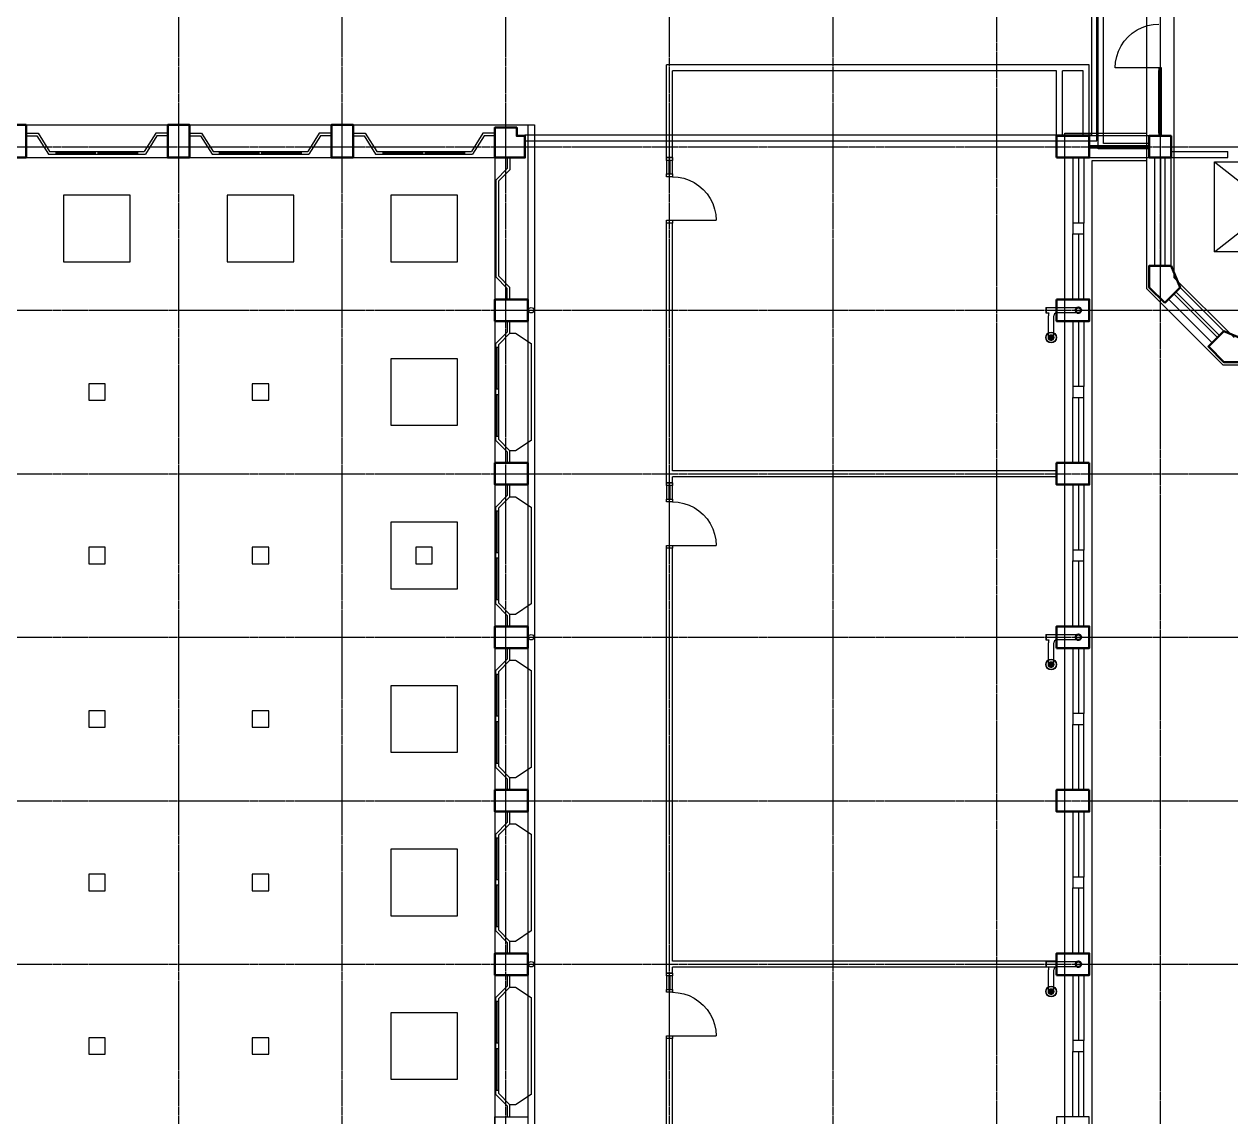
# Model space of a CAD drawing. Header units: millimetres. Extents: x -49883 to 71908, y -18440 to 67826.
# Drawn here: x 3632 to 25763, y 18976 to 39026 of the extents above; entities that cross this region are included whole.
import ezdxf

# ---------------------------------------------------------------- set-up
doc = ezdxf.new("R2010")
doc.units = ezdxf.units.MM
doc.linetypes.add('PCENTRE', pattern=[50.8, 31.75, -6.35, 6.35, -6.35])
doc.linetypes.add('PCENTRE2', pattern=[28.575, 19.05, -3.175, 3.175, -3.175])
for name, color, linetype in [('Boundaries_and_building_grids', 140, 'PCENTRE2'), ('Fourth Floor - General', 1, 'Continuous'), ('Fourth Floor - Roofs', 2, 'Continuous'), ('Fourth Floor - Structural Members', 5, 'Continuous'), ('Third Floor - Curtain Walls', 1, 'Continuous'), ('Third Floor - Doors Windows and Openings', 1, 'Continuous'), ('Third Floor - Railings', 2, 'Continuous'), ('Third Floor - Stairs', 8, 'Continuous'), ('Third Floor - Structural Members', 5, 'Continuous'), ('Third Floor - Walls', 3, 'Continuous')]:
    doc.layers.add(name, color=color, linetype=linetype)

# ---------------------------------------------------------------- blocks, each defined once
blk = doc.blocks.new('OffSetFullbore')
at = {"layer": 'Fourth Floor - Roofs', "linetype": 'Continuous'}
h = blk.add_hatch(dxfattribs=at)
h.set_pattern_fill('lines', color=256, scale=6.25, style=0)
h.set_pattern_definition([(0, (-14818.7696, 134.024), (0, 6.25), [])])
h.paths.add_polyline_path([(-550, -500, -1), (-450, -500, -1)])
at = {"layer": 'Fourth Floor - Roofs', "linetype": 'Continuous', "lineweight": -3}
for p, q in [((-600, 50), (0, 50)), ((-600, 50), (-600, -50)), ((-590, 50), (-590, -50)), ((-600, -50), (-541, -50)), ((-550, -500), (-550, -100)), ((-450, -500), (-450, -100)), ((0, -50), (-400, -50))]:
    blk.add_line(p, q, dxfattribs=at)
at = {"layer": 'Fourth Floor - Roofs', "linetype": 'Continuous'}
for radius in [100, 93.8, 50, 50]:
    blk.add_circle((-500, -500), radius, dxfattribs=at)
at = {"layer": 'Fourth Floor - Roofs', "linetype": 'Continuous', "lineweight": -3}
for centre, radius, start, end in [((0, 0), 50, 270, 90), ((-400, -100), 150, 160.5288, 180), ((-400, -100), 50, 90, 180)]:
    blk.add_arc(centre, radius, start, end, dxfattribs=at)

msp = doc.modelspace()

# ---------------------------------------------------------------- linework, layer by layer
at = {"layer": 'Boundaries_and_building_grids', "color": 140, "linetype": 'PCENTRE', "lineweight": -3}
for p, q in [((6467, -11774), (6467, 60134)), ((9467, -11774), (9467, 60140)), ((12467, -11774), (12467, 60145)), ((15467, -11774), (15467, 60150)), ((18467, -11774), (18467, 60156)), ((21467, 60161), (21467, -11774)), ((24467, 60167), (24467, -6274)), ((-49883, 36776), (47817, 36776)), ((-49883, 33776), (47817, 33776)), ((-49883, 30776), (47817, 30776)), ((-49883, 27776), (47817, 27776)), ((-49883, 24776), (47817, 24776)), ((-49883, 21776), (47817, 21776))]:
    msp.add_line(p, q, dxfattribs=at)
at = {"layer": 'Fourth Floor - General', "color": 1, "linetype": 'Continuous', "lineweight": -3}
for p, q in [((23327, 36736, 13800), (23327, 42816, 13800)), ((23427, 36836, 13800), (23427, 42716, 13800)), ((24267, 36836, 13800), (23427, 36836, 13800)), ((24267, 36736, 13800), (23327, 36736, 13800))]:
    msp.add_line(p, q, dxfattribs=at)
at = {"layer": 'Fourth Floor - Roofs', "color": 3, "linetype": 'Continuous'}
for p, q in [((24217, 43879, 13800), (24217, 34172, 13800)), ((24717, 43672, 13800), (24717, 34379, 13800)), ((22717, 37026, 13800), (24217, 37026, 13800)), ((22717, 12526, 13800), (22717, 37026, 13800)), ((23217, 36526, 13800), (24217, 36526, 13800)), ((23217, 13026, 13800), (23217, 36526, 13800)), ((24717, 34379, 13800), (25821, 33276, 13800)), ((24217, 34172, 13800), (25614, 32776, 13800)), ((25614, 32776, 13800), (30821, 32776, 13800))]:
    msp.add_line(p, q, dxfattribs=at)
at = {"layer": 'Fourth Floor - Roofs', "color": 1, "linetype": 'Continuous', "lineweight": -3}
for p, q in [((23207, 42576, 13800), (23207, 36986, 13800)), ((23307, 36886, 13800), (23307, 42676, 13800)), ((-14933, 37176, 13800), (12867, 37176, 13800)), ((23207, 36986, 13800), (12817, 36986, 13800)), ((12867, 37176, 13800), (12867, 9601, 13800)), ((12867, 37176, 13800), (12994, 37176, 13800)), ((12994, 37176, 13800), (12994, 9601, 13800)), ((12817, 36886, 13800), (23307, 36886, 13800))]:
    msp.add_line(p, q, dxfattribs=at)
at = {"layer": 'Fourth Floor - Roofs', "color": 1, "linetype": 'Continuous'}
for p, q in [((-14333, 36576, 13800), (12267, 36576, 13800)), ((12267, 36576, 13800), (12267, 10046, 13800))]:
    msp.add_line(p, q, dxfattribs=at)
at = {"layer": 'Fourth Floor - Roofs', "color": 1, "linetype": 'Continuous', "lineweight": -3, "elevation": 13800}
for points in [[(4357, 35886), (4357, 34666), (5577, 34666), (5577, 35886)], [(7357, 35886), (7357, 34666), (8577, 34666), (8577, 35886)], [(10357, 35886), (10357, 34666), (11577, 34666), (11577, 35886)], [(10357, 32886), (10357, 31666), (11577, 31666), (11577, 32886)], [(4817, 32426), (4817, 32126), (5117, 32126), (5117, 32426)], [(7817, 32426), (7817, 32126), (8117, 32126), (8117, 32426)], [(10357, 29886), (10357, 28666), (11577, 28666), (11577, 29886)], [(4817, 29426), (4817, 29126), (5117, 29126), (5117, 29426)], [(4817, 29426), (4817, 29126), (5117, 29126), (5117, 29426)], [(7817, 29426), (7817, 29126), (8117, 29126), (8117, 29426)], [(7817, 29426), (7817, 29126), (8117, 29126), (8117, 29426)], [(10817, 29426), (10817, 29126), (11117, 29126), (11117, 29426)], [(10357, 26886), (10357, 25666), (11577, 25666), (11577, 26886)], [(4817, 26426), (4817, 26126), (5117, 26126), (5117, 26426)], [(7817, 26426), (7817, 26126), (8117, 26126), (8117, 26426)], [(10357, 23886), (10357, 22666), (11577, 22666), (11577, 23886)], [(4817, 23426), (4817, 23126), (5117, 23126), (5117, 23426)], [(7817, 23426), (7817, 23126), (8117, 23126), (8117, 23426)], [(10357, 20886), (10357, 19666), (11577, 19666), (11577, 20886)], [(4817, 20426), (4817, 20126), (5117, 20126), (5117, 20426)], [(7817, 20426), (7817, 20126), (8117, 20126), (8117, 20426)]]:
    msp.add_lwpolyline(points, close=True, dxfattribs=at)
at = {"layer": 'Fourth Floor - Roofs', "color": 1, "linetype": 'Continuous', "lineweight": -3}
for centre in [(12931, 33776, 13800), (12931, 27776, 13800), (12931, 21776, 13800)]:
    msp.add_circle(centre, 50, dxfattribs=at)
at = {"layer": 'Fourth Floor - Structural Members', "color": 8, "linetype": 'Continuous', "lineweight": 50, "elevation": 13800}
for points in [[(3667, 37176), (3667, 36576), (3267, 36576), (3267, 37176)], [(6667, 36576), (6667, 37176), (6267, 37176), (6267, 36576)], [(9667, 36576), (9667, 37176), (9267, 37176), (9267, 36576)], [(12817, 36976), (12667, 36976), (12667, 37126), (12267, 37126), (12267, 36576), (12817, 36576)], [(22567, 36576), (22567, 36976), (23167, 36976), (23167, 36576)], [(24550, 33910), (24833, 34193), (24667, 34593), (24267, 34593), (24267, 34193)], [(12867, 33576), (12267, 33576), (12267, 33976), (12867, 33976)], [(22567, 33976), (22567, 33576), (23167, 33576), (23167, 33976)], [(25634, 33391), (26034, 33226), (26034, 32826), (25634, 32826), (25352, 33109)], [(12867, 30976), (12867, 30576), (12267, 30576), (12267, 30976)], [(23167, 30976), (22567, 30976), (22567, 30576), (23167, 30576)], [(12867, 27576), (12867, 27976), (12267, 27976), (12267, 27576)], [(22567, 27576), (23167, 27576), (23167, 27976), (22567, 27976)], [(12867, 24976), (12867, 24576), (12267, 24576), (12267, 24976)], [(23167, 24976), (22567, 24976), (22567, 24576), (23167, 24576)], [(12867, 21576), (12867, 21976), (12267, 21976), (12267, 21576)], [(22567, 21576), (23167, 21576), (23167, 21976), (22567, 21976)]]:
    msp.add_lwpolyline(points, close=True, dxfattribs=at)
msp.add_lwpolyline([(24267, 36576), (24667, 36576), (24667, 36976), (24267, 36976), (24267, 36576)], dxfattribs=at)
at = {"layer": 'Fourth Floor - Structural Members', "color": 8, "linetype": 'Continuous', "lineweight": 50}
for centre in [(22967, 33776, 13800), (22967, 27776, 13800), (22967, 21776, 13800)]:
    msp.add_circle(centre, 50, dxfattribs=at)
at = {"layer": 'Third Floor - Curtain Walls', "color": 3, "linetype": 'Continuous', "elevation": 10350}
for points in [[(22867, 35176), (23067, 35176), (23067, 35376), (22867, 35376), (22867, 35176)], [(22867, 32176), (23067, 32176), (23067, 32376), (22867, 32376), (22867, 32176)], [(22867, 29176), (23067, 29176), (23067, 29376), (22867, 29376), (22867, 29176)], [(22867, 26176), (23067, 26176), (23067, 26376), (22867, 26376), (22867, 26176)], [(22867, 23176), (23067, 23176), (23067, 23376), (22867, 23376), (22867, 23176)], [(22867, 20176), (23067, 20176), (23067, 20376), (22867, 20376), (22867, 20176)]]:
    msp.add_lwpolyline(points, dxfattribs=at)
at = {"layer": 'Third Floor - Doors Windows and Openings'}
for p, q in [((24042, 38919, 10350), (24136, 38965, 10350)), ((24136, 38965, 10350), (24235, 38998, 10350)), ((24235, 38998, 10350), (24338, 39019, 10350)), ((24338, 39019, 10350), (24442, 39026, 10350)), ((23808, 38713, 10350), (23877, 38791, 10350)), ((23877, 38791, 10350), (23955, 38860, 10350)), ((23955, 38860, 10350), (24042, 38919, 10350)), ((23669, 38433, 10350), (23703, 38532, 10350)), ((23703, 38532, 10350), (23749, 38626, 10350)), ((23749, 38626, 10350), (23808, 38713, 10350)), ((23642, 38226, 10350), (23649, 38330, 10350)), ((23649, 38330, 10350), (23669, 38433, 10350)), ((15522, 36226, 10350), (15627, 36219, 10350)), ((15627, 36219, 10350), (15729, 36198, 10350)), ((15729, 36198, 10350), (15828, 36165, 10350)), ((15828, 36165, 10350), (15922, 36119, 10350)), ((15922, 36119, 10350), (16009, 36060, 10350)), ((16009, 36060, 10350), (16088, 35991, 10350)), ((16088, 35991, 10350), (16157, 35913, 10350)), ((16157, 35913, 10350), (16215, 35826, 10350)), ((16215, 35826, 10350), (16261, 35732, 10350)), ((16261, 35732, 10350), (16295, 35633, 10350)), ((16295, 35633, 10350), (16315, 35530, 10350)), ((16315, 35530, 10350), (16322, 35426, 10350)), ((15522, 30261, 10350), (15627, 30254, 10350)), ((15627, 30254, 10350), (15729, 30233, 10350)), ((15729, 30233, 10350), (15828, 30200, 10350)), ((15828, 30200, 10350), (15922, 30154, 10350)), ((15922, 30154, 10350), (16009, 30095, 10350)), ((16009, 30095, 10350), (16088, 30026, 10350)), ((16088, 30026, 10350), (16157, 29948, 10350)), ((16157, 29948, 10350), (16215, 29861, 10350)), ((16215, 29861, 10350), (16261, 29767, 10350)), ((16261, 29767, 10350), (16295, 29668, 10350)), ((16295, 29668, 10350), (16315, 29565, 10350)), ((16315, 29565, 10350), (16322, 29461, 10350)), ((15522, 21261, 10350), (15627, 21254, 10350)), ((15627, 21254, 10350), (15729, 21233, 10350)), ((15729, 21233, 10350), (15828, 21200, 10350)), ((15828, 21200, 10350), (15922, 21154, 10350)), ((15922, 21154, 10350), (16009, 21095, 10350)), ((16009, 21095, 10350), (16088, 21026, 10350)), ((16088, 21026, 10350), (16157, 20948, 10350)), ((16157, 20948, 10350), (16215, 20861, 10350)), ((16215, 20861, 10350), (16261, 20767, 10350)), ((16261, 20767, 10350), (16295, 20668, 10350)), ((16295, 20668, 10350), (16315, 20565, 10350)), ((16315, 20565, 10350), (16322, 20461, 10350))]:
    msp.add_line(p, q, dxfattribs=at)
at = {"layer": 'Third Floor - Doors Windows and Openings', "linetype": 'Continuous'}
for p, q in [((24442, 38226, 10350), (23642, 38226, 10350)), ((24442, 37026, 10350), (24442, 38176, 10350)), ((24467, 37026, 10350), (24467, 38176, 10350)), ((24492, 37026, 10350), (24492, 38176, 10350)), ((15412, 36526, 10350), (15412, 36276, 10350)), ((15462, 36276, 10350), (15462, 36526, 10350)), ((15472, 36526, 10350), (15472, 36276, 10350)), ((15522, 36276, 10350), (15522, 36526, 10350)), ((15522, 35426, 10350), (16322, 35426, 10350)), ((15412, 30561, 10350), (15412, 30311, 10350)), ((15462, 30311, 10350), (15462, 30561, 10350)), ((15472, 30561, 10350), (15472, 30311, 10350)), ((15522, 30311, 10350), (15522, 30561, 10350)), ((15522, 29461, 10350), (16322, 29461, 10350)), ((15412, 21561, 10350), (15412, 21311, 10350)), ((15462, 21311, 10350), (15462, 21561, 10350)), ((15472, 21561, 10350), (15472, 21311, 10350)), ((15522, 21311, 10350), (15522, 21561, 10350)), ((15522, 20461, 10350), (16322, 20461, 10350))]:
    msp.add_line(p, q, dxfattribs=at)
at = {"layer": 'Third Floor - Doors Windows and Openings', "color": 1, "linetype": 'Continuous'}
for p, q in [((23167, 36796, 10350), (24267, 36796, 10350)), ((24267, 36776, 10350), (23167, 36776, 10350)), ((23167, 36756, 10350), (24267, 36756, 10350)), ((22867, 36576, 10350), (22867, 35376, 10350)), ((22867, 36576, 10350), (23067, 36576, 10350)), ((22967, 36576, 10350), (22967, 35376, 10350)), ((23067, 36576, 10350), (23067, 35376, 10350)), ((22867, 33976, 10350), (22867, 35176, 10350)), ((22967, 35176, 10350), (22967, 33976, 10350)), ((23067, 33976, 10350), (23067, 35176, 10350)), ((23067, 33976, 10350), (22867, 33976, 10350)), ((22867, 33576, 10350), (22867, 32376, 10350)), ((22867, 33576, 10350), (23067, 33576, 10350)), ((22967, 33576, 10350), (22967, 32376, 10350)), ((23067, 33576, 10350), (23067, 32376, 10350)), ((22867, 30976, 10350), (22867, 32176, 10350)), ((22967, 32176, 10350), (22967, 30976, 10350)), ((23067, 30976, 10350), (23067, 32176, 10350)), ((23067, 30976, 10350), (22867, 30976, 10350)), ((22867, 30576, 10350), (22867, 29376, 10350)), ((22867, 30576, 10350), (23067, 30576, 10350)), ((22967, 30576, 10350), (22967, 29376, 10350)), ((23067, 30576, 10350), (23067, 29376, 10350)), ((22867, 27976, 10350), (22867, 29176, 10350)), ((22967, 29176, 10350), (22967, 27976, 10350)), ((23067, 27976, 10350), (23067, 29176, 10350)), ((23067, 27976, 10350), (22867, 27976, 10350)), ((22867, 27576, 10350), (22867, 26376, 10350)), ((22867, 27576, 10350), (23067, 27576, 10350)), ((22967, 27576, 10350), (22967, 26376, 10350)), ((23067, 27576, 10350), (23067, 26376, 10350)), ((22867, 24976, 10350), (22867, 26176, 10350)), ((22967, 26176, 10350), (22967, 24976, 10350)), ((23067, 24976, 10350), (23067, 26176, 10350)), ((23067, 24976, 10350), (22867, 24976, 10350)), ((22867, 24576, 10350), (22867, 23376, 10350)), ((22867, 24576, 10350), (23067, 24576, 10350)), ((22967, 24576, 10350), (22967, 23376, 10350)), ((23067, 24576, 10350), (23067, 23376, 10350)), ((22867, 21976, 10350), (22867, 23176, 10350)), ((22967, 23176, 10350), (22967, 21976, 10350)), ((23067, 21976, 10350), (23067, 23176, 10350)), ((23067, 21976, 10350), (22867, 21976, 10350)), ((22867, 21576, 10350), (22867, 20376, 10350)), ((22867, 21576, 10350), (23067, 21576, 10350)), ((22967, 21576, 10350), (22967, 20376, 10350)), ((23067, 21576, 10350), (23067, 20376, 10350)), ((22867, 18976, 10350), (22867, 20176, 10350)), ((22967, 20176, 10350), (22967, 18976, 10350)), ((23067, 18976, 10350), (23067, 20176, 10350)), ((23067, 18976, 10350), (22867, 18976, 10350))]:
    msp.add_line(p, q, dxfattribs=at)
at = {"layer": 'Third Floor - Doors Windows and Openings', "linetype": 'Continuous', "elevation": 10350}
for points in [[(24492, 38176), (24492, 38226), (24442, 38226), (24442, 38176), (24492, 38176)], [(24492, 36976), (24492, 37026), (24442, 37026), (24442, 36976), (24492, 36976)], [(15522, 36526), (15412, 36526), (15412, 36576), (15522, 36576), (15522, 36526)], [(15522, 36226), (15412, 36226), (15412, 36276), (15522, 36276), (15522, 36226)], [(15522, 35376), (15412, 35376), (15412, 35426), (15522, 35426), (15522, 35376)], [(15522, 30561), (15412, 30561), (15412, 30611), (15522, 30611), (15522, 30561)], [(15522, 30261), (15412, 30261), (15412, 30311), (15522, 30311), (15522, 30261)], [(15522, 29411), (15412, 29411), (15412, 29461), (15522, 29461), (15522, 29411)], [(15522, 21561), (15412, 21561), (15412, 21611), (15522, 21611), (15522, 21561)], [(15522, 21261), (15412, 21261), (15412, 21311), (15522, 21311), (15522, 21261)], [(15522, 20411), (15412, 20411), (15412, 20461), (15522, 20461), (15522, 20411)]]:
    msp.add_lwpolyline(points, dxfattribs=at)
at = {"layer": 'Third Floor - Doors Windows and Openings', "color": 1, "linetype": 'Continuous', "elevation": 10350}
msp.add_lwpolyline([(23167, 36576), (24267, 36576), (24267, 36976), (23167, 36976), (23167, 36576)], dxfattribs=at)
at = {"layer": 'Third Floor - Railings', "linetype": 'Continuous'}
for p, q in [((3667, 37026, 10350), (3888, 37026, 10350)), ((3667, 36976, 10350), (3667, 37026, 10350)), ((3667, 36976, 10350), (3867, 36976, 10350)), ((3867, 36976, 10350), (4079, 36639, 10350)), ((3888, 37026, 10350), (4100, 36689, 10350)), ((6046, 37026, 10350), (5834, 36689, 10350)), ((6067, 36976, 10350), (5855, 36639, 10350)), ((6267, 37026, 10350), (6046, 37026, 10350)), ((6267, 36976, 10350), (6067, 36976, 10350)), ((6267, 36976, 10350), (6267, 37026, 10350)), ((6667, 37026, 10350), (6888, 37026, 10350)), ((6667, 36976, 10350), (6667, 37026, 10350)), ((6667, 36976, 10350), (6867, 36976, 10350)), ((6867, 36976, 10350), (7079, 36639, 10350)), ((6888, 37026, 10350), (7100, 36689, 10350)), ((9046, 37026, 10350), (8834, 36689, 10350)), ((9067, 36976, 10350), (8855, 36639, 10350)), ((9267, 37026, 10350), (9046, 37026, 10350)), ((9267, 36976, 10350), (9067, 36976, 10350)), ((9267, 36976, 10350), (9267, 37026, 10350)), ((9667, 36976, 10350), (9667, 37026, 10350)), ((9667, 37026, 10350), (9888, 37026, 10350)), ((9667, 36976, 10350), (9867, 36976, 10350)), ((9867, 36976, 10350), (10079, 36639, 10350)), ((9888, 37026, 10350), (10100, 36689, 10350)), ((12046, 37026, 10350), (11834, 36689, 10350)), ((12067, 36976, 10350), (11855, 36639, 10350)), ((12267, 37026, 10350), (12046, 37026, 10350)), ((12267, 36976, 10350), (12067, 36976, 10350)), ((12267, 36976, 10350), (12267, 37026, 10350)), ((4079, 36639, 10350), (5855, 36639, 10350)), ((4100, 36689, 10350), (5834, 36689, 10350)), ((4217, 36639, 10350), (4217, 36689, 10350)), ((4217, 36664, 10350), (4942, 36664, 10350)), ((4942, 36639, 10350), (4942, 36689, 10350)), ((4992, 36639, 10350), (4992, 36689, 10350)), ((4992, 36664, 10350), (5717, 36664, 10350)), ((5717, 36639, 10350), (5717, 36689, 10350)), ((7079, 36639, 10350), (8855, 36639, 10350)), ((7100, 36689, 10350), (8834, 36689, 10350)), ((7217, 36639, 10350), (7217, 36689, 10350)), ((7217, 36664, 10350), (7942, 36664, 10350)), ((7942, 36639, 10350), (7942, 36689, 10350)), ((7992, 36639, 10350), (7992, 36689, 10350)), ((7992, 36664, 10350), (8717, 36664, 10350)), ((8717, 36639, 10350), (8717, 36689, 10350)), ((10079, 36639, 10350), (11855, 36639, 10350)), ((10100, 36689, 10350), (11834, 36689, 10350)), ((10217, 36639, 10350), (10217, 36689, 10350)), ((10217, 36664, 10350), (10942, 36664, 10350)), ((10942, 36639, 10350), (10942, 36689, 10350)), ((10992, 36639, 10350), (10992, 36689, 10350)), ((10992, 36664, 10350), (11717, 36664, 10350)), ((11717, 36639, 10350), (11717, 36689, 10350)), ((12492, 36576, 10350), (12492, 36376, 10350)), ((12542, 36576, 10350), (12542, 36355, 10350)), ((12492, 36376, 10350), (12280, 36164, 10350)), ((12542, 36355, 10350), (12330, 36143, 10350)), ((12280, 36164, 10350), (12280, 34388, 10350)), ((12330, 36143, 10350), (12330, 34409, 10350)), ((12492, 34176, 10350), (12280, 34388, 10350)), ((12542, 34196, 10350), (12330, 34409, 10350)), ((12492, 33976, 10350), (12492, 34176, 10350)), ((12542, 33976, 10350), (12542, 34196, 10350)), ((12492, 33576, 10350), (12492, 33376, 10350)), ((12542, 33355, 10350), (12542, 33576, 10350)), ((12492, 33376, 10350), (12280, 33164, 10350)), ((12542, 33355, 10350), (12330, 33143, 10350)), ((12280, 31388, 10350), (12280, 33164, 10350)), ((12330, 33090, 10350), (12280, 33090, 10350)), ((12305, 32326, 10350), (12305, 33090, 10350)), ((12330, 33143, 10350), (12330, 31409, 10350)), ((12330, 32326, 10350), (12280, 32326, 10350)), ((12330, 32226, 10350), (12280, 32226, 10350)), ((12305, 31461, 10350), (12305, 32226, 10350)), ((12330, 31461, 10350), (12280, 31461, 10350)), ((12492, 31176, 10350), (12280, 31388, 10350)), ((12542, 31196, 10350), (12330, 31409, 10350)), ((12492, 31176, 10350), (12492, 30976, 10350)), ((12542, 30976, 10350), (12542, 31196, 10350)), ((12492, 30576, 10350), (12492, 30376, 10350)), ((12542, 30355, 10350), (12542, 30576, 10350)), ((12492, 30376, 10350), (12280, 30164, 10350)), ((12542, 30355, 10350), (12330, 30143, 10350)), ((12280, 28388, 10350), (12280, 30164, 10350)), ((12330, 30143, 10350), (12330, 28409, 10350)), ((12330, 30090, 10350), (12280, 30090, 10350)), ((12305, 29326, 10350), (12305, 30090, 10350)), ((12330, 29326, 10350), (12280, 29326, 10350)), ((12330, 29226, 10350), (12280, 29226, 10350)), ((12305, 28461, 10350), (12305, 29226, 10350)), ((12330, 28461, 10350), (12280, 28461, 10350)), ((12492, 28176, 10350), (12280, 28388, 10350)), ((12542, 28196, 10350), (12330, 28409, 10350)), ((12492, 28176, 10350), (12492, 27976, 10350)), ((12542, 27976, 10350), (12542, 28196, 10350)), ((12492, 27576, 10350), (12492, 27376, 10350)), ((12542, 27355, 10350), (12542, 27576, 10350)), ((12492, 27376, 10350), (12280, 27164, 10350)), ((12542, 27355, 10350), (12330, 27143, 10350)), ((12280, 25388, 10350), (12280, 27164, 10350)), ((12330, 27090, 10350), (12280, 27090, 10350)), ((12305, 26326, 10350), (12305, 27090, 10350)), ((12330, 27143, 10350), (12330, 25409, 10350)), ((12330, 26326, 10350), (12280, 26326, 10350)), ((12330, 26226, 10350), (12280, 26226, 10350)), ((12305, 25461, 10350), (12305, 26226, 10350)), ((12330, 25461, 10350), (12280, 25461, 10350)), ((12492, 25176, 10350), (12280, 25388, 10350)), ((12542, 25196, 10350), (12330, 25409, 10350)), ((12492, 25176, 10350), (12492, 24976, 10350)), ((12542, 24976, 10350), (12542, 25196, 10350)), ((12492, 24576, 10350), (12492, 24376, 10350)), ((12542, 24355, 10350), (12542, 24576, 10350)), ((12492, 24376, 10350), (12280, 24164, 10350)), ((12542, 24355, 10350), (12330, 24143, 10350)), ((12280, 22388, 10350), (12280, 24164, 10350)), ((12330, 24143, 10350), (12330, 22409, 10350)), ((12330, 24090, 10350), (12280, 24090, 10350)), ((12305, 23326, 10350), (12305, 24090, 10350)), ((12330, 23326, 10350), (12280, 23326, 10350)), ((12330, 23226, 10350), (12280, 23226, 10350)), ((12305, 22461, 10350), (12305, 23226, 10350)), ((12330, 22461, 10350), (12280, 22461, 10350)), ((12492, 22176, 10350), (12280, 22388, 10350)), ((12542, 22196, 10350), (12330, 22409, 10350)), ((12492, 22176, 10350), (12492, 21976, 10350)), ((12542, 21976, 10350), (12542, 22196, 10350)), ((12492, 21576, 10350), (12492, 21376, 10350)), ((12542, 21355, 10350), (12542, 21576, 10350)), ((12492, 21376, 10350), (12280, 21164, 10350)), ((12542, 21355, 10350), (12330, 21143, 10350)), ((12280, 19388, 10350), (12280, 21164, 10350)), ((12330, 21090, 10350), (12280, 21090, 10350)), ((12305, 20326, 10350), (12305, 21090, 10350)), ((12330, 21143, 10350), (12330, 19409, 10350)), ((12330, 20326, 10350), (12280, 20326, 10350)), ((12330, 20226, 10350), (12280, 20226, 10350)), ((12305, 19461, 10350), (12305, 20226, 10350)), ((12330, 19461, 10350), (12280, 19461, 10350)), ((12492, 19176, 10350), (12280, 19388, 10350)), ((12542, 19196, 10350), (12330, 19409, 10350)), ((12492, 19176, 10350), (12492, 18976, 10350)), ((12542, 18976, 10350), (12542, 19196, 10350))]:
    msp.add_line(p, q, dxfattribs=at)
at = {"layer": 'Third Floor - Railings', "linetype": 'Continuous', "elevation": 10350}
for points in [[(12542, 33355), (12642, 33355), (12930, 33164), (12930, 31388), (12642, 31196), (12542, 31196)], [(12542, 30355), (12642, 30355), (12930, 30164), (12930, 28388), (12642, 28196), (12542, 28196)], [(12542, 27355), (12642, 27355), (12930, 27164), (12930, 25388), (12642, 25196), (12542, 25196)], [(12542, 24355), (12642, 24355), (12930, 24164), (12930, 22388), (12642, 22196), (12542, 22196)], [(12542, 21355), (12642, 21355), (12930, 21164), (12930, 19388), (12642, 19196), (12542, 19196)]]:
    msp.add_lwpolyline(points, dxfattribs=at)
at = {"layer": 'Third Floor - Stairs', "color": 8, "linetype": 'Continuous'}
for p, q in [((25465, 34848, 10350), (27565, 36498, 10350)), ((25465, 36498, 10350), (27565, 34848, 10350))]:
    msp.add_line(p, q, dxfattribs=at)
at = {"layer": 'Third Floor - Stairs', "color": 8, "linetype": 'Continuous', "elevation": 10350}
msp.add_lwpolyline([(27565, 34848), (25465, 34848), (25465, 36498), (27565, 36498), (27565, 34848)], dxfattribs=at)
at = {"layer": 'Third Floor - Structural Members', "color": 5, "linetype": 'Continuous', "elevation": 10350}
for points in [[(3667, 37176), (3667, 36576), (3267, 36576), (3267, 37176)], [(6667, 36576), (6667, 37176), (6267, 37176), (6267, 36576)], [(9667, 36576), (9667, 37176), (9267, 37176), (9267, 36576)], [(12817, 36976), (12667, 36976), (12667, 37126), (12267, 37126), (12267, 36576), (12817, 36576)], [(22567, 36576), (22567, 36976), (23167, 36976), (23167, 36576)], [(24550, 33910), (24833, 34193), (24667, 34593), (24267, 34593), (24267, 34193)], [(12867, 33576), (12267, 33576), (12267, 33976), (12867, 33976)], [(22567, 33976), (22567, 33576), (23167, 33576), (23167, 33976)], [(25634, 33391), (26034, 33226), (26034, 32826), (25634, 32826), (25352, 33109)], [(12867, 30976), (12867, 30576), (12267, 30576), (12267, 30976)], [(23167, 30976), (22567, 30976), (22567, 30576), (23167, 30576)], [(12867, 27576), (12867, 27976), (12267, 27976), (12267, 27576)], [(22567, 27576), (23167, 27576), (23167, 27976), (22567, 27976)], [(12867, 24976), (12867, 24576), (12267, 24576), (12267, 24976)], [(23167, 24976), (22567, 24976), (22567, 24576), (23167, 24576)], [(12867, 21576), (12867, 21976), (12267, 21976), (12267, 21576)], [(22567, 21576), (23167, 21576), (23167, 21976), (22567, 21976)], [(12867, 18976), (12867, 18576), (12267, 18576), (12267, 18976)], [(22567, 18976), (22567, 18576), (23167, 18576), (23167, 18976)]]:
    msp.add_lwpolyline(points, close=True, dxfattribs=at)
msp.add_lwpolyline([(24267, 36576), (24667, 36576), (24667, 36976), (24267, 36976), (24267, 36576)], dxfattribs=at)
at = {"layer": 'Third Floor - Structural Members', "color": 5, "linetype": 'Continuous', "lineweight": -3}
for centre in [(22967, 27776, 10350), (22967, 21776, 10350)]:
    msp.add_circle(centre, 50, dxfattribs=at)
at = {"layer": 'Third Floor - Walls', "color": 3, "linetype": 'Continuous'}
for p, q in [((23167, 38276, 10350), (15412, 38276, 10350)), ((15412, 36576, 10350), (15412, 38276, 10350)), ((15522, 36576, 10350), (15522, 38166, 10350)), ((22567, 38166, 10350), (15522, 38166, 10350)), ((22567, 36976, 10350), (22567, 38166, 10350)), ((22677, 36976, 10350), (22677, 38166, 10350)), ((23057, 38166, 10350), (22677, 38166, 10350)), ((23057, 36976, 10350), (23057, 38166, 10350)), ((23167, 38166, 10350), (23167, 38276, 10350)), ((23167, 36976, 10350), (23167, 38166, 10350)), ((22567, 36976, 10350), (22677, 36976, 10350)), ((23167, 36976, 10350), (23057, 36976, 10350)), ((15522, 36576, 10350), (15412, 36576, 10350)), ((24367, 34593, 10350), (24367, 36576, 10350)), ((24477, 36576, 10350), (24367, 36576, 10350)), ((24477, 34593, 10350), (24477, 36576, 10350)), ((24557, 34593, 10350), (24557, 36576, 10350)), ((24667, 36576, 10350), (24557, 36576, 10350)), ((24667, 36686, 10350), (25706, 36686, 10350)), ((24667, 36576, 10350), (24667, 36686, 10350)), ((24667, 34593, 10350), (24667, 36576, 10350)), ((24667, 36576, 10350), (25706, 36576, 10350)), ((25706, 36576, 10350), (25706, 36686, 10350)), ((15412, 30611, 10350), (15412, 35376, 10350)), ((15522, 35376, 10350), (15412, 35376, 10350)), ((15522, 30831, 10350), (15522, 35376, 10350)), ((24477, 34593, 10350), (24367, 34593, 10350)), ((24667, 34593, 10350), (24557, 34593, 10350)), ((24833, 34193, 10350), (24755, 34115, 10350)), ((25557, 33314, 10350), (24755, 34115, 10350)), ((25634, 33391, 10350), (24833, 34193, 10350)), ((24621, 33981, 10350), (24720, 34080, 10350)), ((24621, 33981, 10350), (25422, 33179, 10350)), ((24720, 34080, 10350), (25521, 33278, 10350)), ((25422, 33179, 10350), (25521, 33278, 10350)), ((25634, 33391, 10350), (25557, 33314, 10350)), ((22567, 30831, 10350), (15522, 30831, 10350)), ((22567, 30721, 10350), (22567, 30831, 10350)), ((15522, 30611, 10350), (15412, 30611, 10350)), ((22567, 30721, 10350), (15522, 30721, 10350)), ((15522, 30611, 10350), (15522, 30721, 10350)), ((15412, 21611, 10350), (15412, 29411, 10350)), ((15522, 29411, 10350), (15412, 29411, 10350)), ((15522, 21831, 10350), (15522, 29411, 10350)), ((22567, 21831, 10350), (15522, 21831, 10350)), ((22567, 21721, 10350), (15522, 21721, 10350)), ((15522, 21611, 10350), (15522, 21721, 10350)), ((22567, 21721, 10350), (22567, 21831, 10350)), ((15522, 21611, 10350), (15412, 21611, 10350)), ((15412, 12576, 10350), (15412, 20411, 10350)), ((15522, 20411, 10350), (15412, 20411, 10350)), ((15522, 12686, 10350), (15522, 20411, 10350))]:
    msp.add_line(p, q, dxfattribs=at)

# ---------------------------------------------------------------- block references
at = {"layer": 'Fourth Floor - Roofs', "color": 1, "linetype": 'Continuous', "lineweight": -3}
for p in [(22967, 33776, 13800), (22967, 27776, 13800), (22967, 21776, 13800)]:
    msp.add_blockref('OffSetFullbore', p, dxfattribs=at)

doc.saveas('drawing.dxf')
